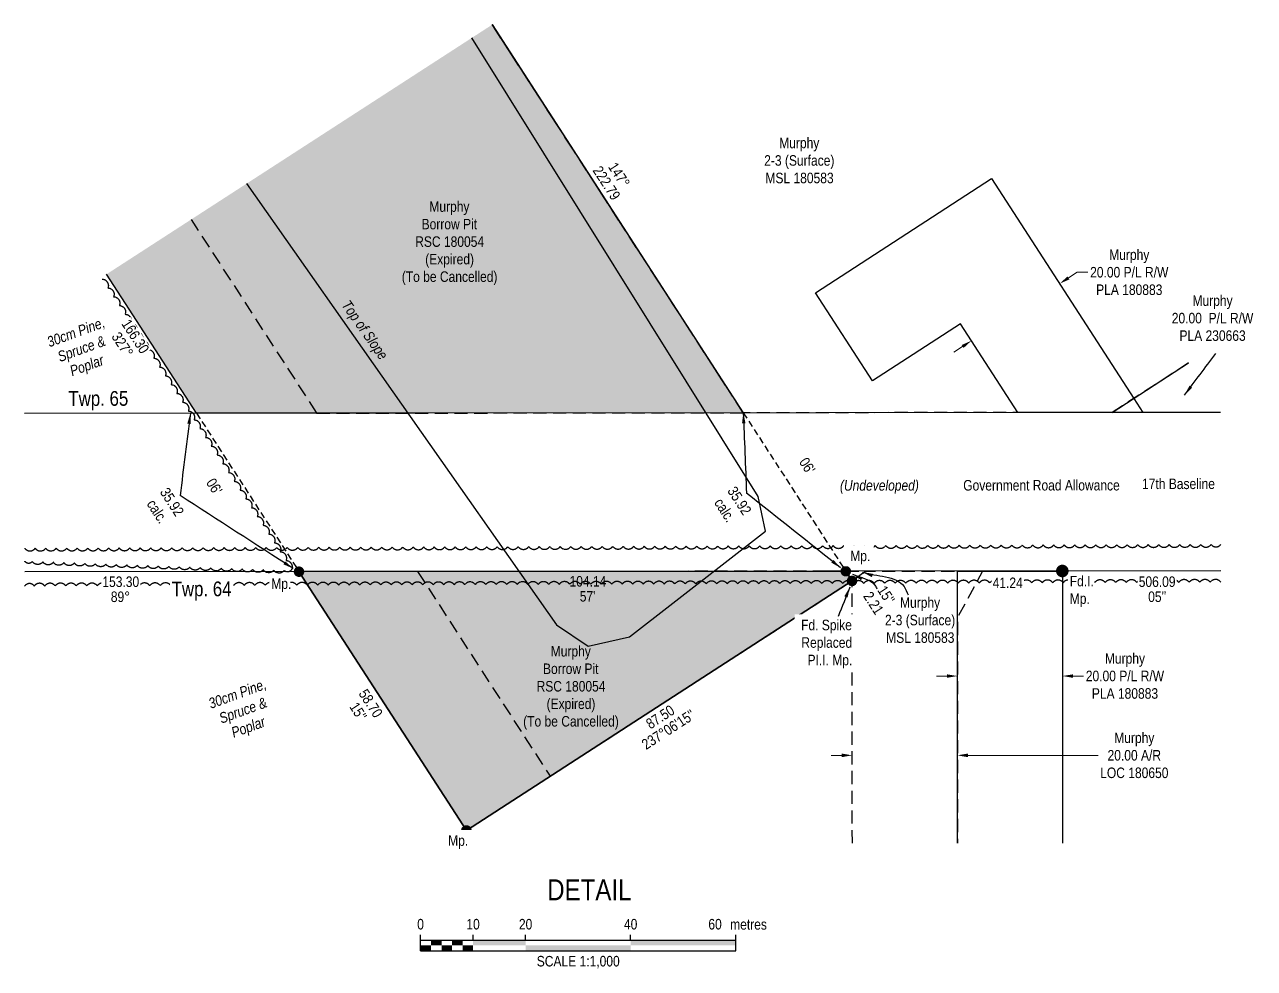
# Model space of a CAD drawing. Extents: x 503935 to 506409, y 6048134 to 6051031.
# Drawn here: x 505238 to 506409, y 6048775 to 6049673 of the extents above; entities that cross this region are included whole.
import ezdxf
from ezdxf.enums import TextEntityAlignment as Align

# ---------------------------------------------------------------- set-up
doc = ezdxf.new("R2010")
doc.units = 0
doc.header["$LTSCALE"] = 5
doc.header["$PDMODE"] = 34
doc.header["$PDSIZE"] = 0.03
for name, pattern in [('0', [1, 1, 0]), ('foc-ACCESSROAD', [3.75, 2.5, -1.25]), ('foc-TOPO', [1, 0.2, -0.8]), ('foc-TRAV', [1.875, 1.25, -0.625])]:
    doc.linetypes.add(name, pattern=pattern)
doc.layers.get('Defpoints').update_dxf_attribs({"color": 9})
for name, color, linetype in [('C-AR', 13, 'foc-ACCESSROAD'), ('C-RW', 13, 'Continuous'), ('C-WS', 13, 'foc-ACCESSROAD'), ('D-TXT', 6, 'Continuous'), ('DETAIL-T', 7, 'Continuous'), ('L-BD', 7, 'Continuous'), ('L-MON', 1, 'Continuous'), ('L-ROAD-T', 7, 'Continuous'), ('L-SEC', 7, 'Continuous'), ('P-PROPOSED', 10, 'Continuous'), ('P-PROPOSED-H', 21, 'Continuous'), ('P-TRAV', 4, 'foc-TRAV'), ('T-BUSH', 110, '0'), ('T-BUSH-T', 110, 'Continuous'), ('T-GENERAL', 48, 'foc-TOPO'), ('T-SLOPE', 48, 'Continuous')]:
    doc.layers.add(name, color=color, linetype=linetype)
for name, color, linetype, lineweight in [('C-AR-T', 13, 'Continuous', 9), ('C-RW-T', 13, 'Continuous', 9), ('C-WS-T', 13, 'Continuous', 9), ('T-TEXT', 48, 'Continuous', 18)]:
    doc.layers.add(name, color=color, linetype=linetype, lineweight=lineweight)
doc.styles.add('80', font='', dxfattribs={"height": 10})
doc.styles.add('80CG', font='', dxfattribs={"height": 10})
doc.styles.add('80L', font='', dxfattribs={"height": 10})
doc.styles.add('80LS', font='', dxfattribs={"height": 10})
doc.styles.get('80').set_extended_font_data('Arial Narrow')
doc.styles.get('80CG').set_extended_font_data('Arial Narrow')
doc.styles.get('80L').set_extended_font_data('Arial Narrow')
doc.styles.get('80LS').set_extended_font_data('Arial Narrow', italic=True)
doc.dimstyles.new('Compass 5 000', dxfattribs={"dimscale": 5, "dimtxt": 9, "dimasz": 2, "dimexe": 0.2, "dimexo": 0.0625, "dimgap": 0.5, "dimtad": 0, "dimtih": 1, "dimtoh": 1, "dimzin": 0, "dimdsep": 46, "dimtxsty": '80CG', "dimcen": 0.1, "dimse1": 1, "dimse2": 1, "dimclrd": 256, "dimclrt": 256, "dimaunit": 1, "dimadec": 4, "dimazin": 0, "dimtfac": 0.06, "dimtofl": 0, "dimtmove": 0, "dimatfit": 1, "dimfxl": 0.2, "dimtolj": 1, "dimtzin": 0, "dimlwd": -1, "dimarcsym": 0})

# ---------------------------------------------------------------- blocks, each defined once
blk = doc.blocks.new('PLIA')
at = {"color": 255, "const_width": 1}
blk.add_lwpolyline([(-0.5, 0, 1), (0.5, 0, 1)], format="xyb", close=True, dxfattribs=at)
blk = doc.blocks.new('PLIAA')
blk.add_blockref('PLIA', (0, 0))
blk = doc.blocks.new('PLIB')
at = {"color": 1}
blk.add_circle((0, 0), 0.8, dxfattribs=at)
blk = doc.blocks.new('PLIBB')
blk.add_blockref('PLIB', (0, 0))
blk = doc.blocks.new('PLICC')
for name in ['PLIAA', 'PLIBB']:
    blk.add_blockref(name, (0, 0))
blk = doc.blocks.new('PLI')
blk.add_blockref('PLICC', (0, 0))
blk = doc.blocks.new('fdia')
at = {"color": 255, "const_width": 1}
blk.add_lwpolyline([(-0.5, 0, 1), (0.5, 0, 1)], format="xyb", close=True, dxfattribs=at)
blk = doc.blocks.new('Fdiaa')
blk.add_blockref('fdia', (0, 0))
blk = doc.blocks.new('fdib')
at = {"color": 1, "const_width": 1.6}
blk.add_lwpolyline([(-0.4, 0, 1), (0.4, 0, 1)], format="xyb", close=True, dxfattribs=at)
at = {"color": 1}
blk.add_circle((0, 0), 0.8, dxfattribs=at)
blk = doc.blocks.new('Fdibb')
blk.add_blockref('fdib', (0, 0))
blk = doc.blocks.new('fdicc')
for name in ['Fdibb', 'Fdiaa']:
    blk.add_blockref(name, (0, 0))
blk = doc.blocks.new('FDI')
blk.add_blockref('fdicc', (0, 0))
blk = doc.blocks.new('*D44')
at = {"layer": 'C-RW-T', "transparency": 16777216}
for p, q in [((506232.1, 6049431.8), (506240.5, 6049437.2)), ((506240.5, 6049437.2), (506250.5, 6049437.2)), ((506131.4, 6049366.6), (506123, 6049361.2))]:
    blk.add_line(p, q, dxfattribs=at)
for points in [[(506231.2, 6049433.2), (506233, 6049430.4), (506223.7, 6049426.4)], [(506130.5, 6049368), (506132.3, 6049365.2), (506139.8, 6049372.1)]]:
    blk.add_solid(points, dxfattribs=at)
at = {"layer": 'Defpoints', "color": 0, "transparency": 16777216}
for p in [(506223.7, 6049426.4), (506236.3, 6049406.8), (506152.5, 6049352.5)]:
    blk.add_point(p, dxfattribs=at)
at = {"layer": 'C-RW-T', "transparency": 16777216, "insert": (506290, 6049437.2), "char_height": 10, "attachment_point": 5, "style": '80CG'}
blk.add_mtext('\\A1;Murphy\\P20.00 P/L R/W\\PPLA 180883', dxfattribs=at)
blk = doc.blocks.new('*U32')
at = {"color": 0}
for p, q in [((-150, 0), (-150, 15)), ((-100, 10), (-100, 15)), ((-50, 10), (-50, 15)), ((50, 10), (50, 15)), ((150.2, 0), (150.2, 15)), ((-150, 10), (150.2, 10)), ((-150, 0), (150.2, 0))]:
    blk.add_line(p, q, dxfattribs=at)
for points in [[(-150, 5), (-140, 5), (-150, 0), (-140, 0)], [(-140, 10), (-130, 10), (-140, 5), (-130, 5)], [(-130, 5), (-120, 5), (-130, 0), (-120, 0)], [(-120, 10), (-110, 10), (-120, 5), (-110, 5)], [(-110, 5), (-100, 5), (-110, 0), (-100, 0)], [(-100, 10), (-50, 10), (-100, 5), (-50, 5)], [(-50, 5), (50, 5), (-50, 0), (50, 0)], [(50, 10), (150.2, 10), (50, 5), (150.2, 5)]]:
    blk.add_solid(points, dxfattribs=at)
at = {"color": 0, "style": '80'}
blk.add_text('metres', height=10, dxfattribs=at).set_placement((162.2, 20), align=Align.CENTER)
at = {"color": 0, "char_height": 10, "style": '80'}
for s, insert, attachment_point in [('0', (-150, 30.2), 2), ('10', (-100, 30.2), 2), ('20', (-50, 30.2), 2), ('40', (50, 30.2), 2), ('60', (136.7, 30.2), 3), ('SCALE 1:1,000', (0.1, -5), 2)]:
    blk.add_mtext(s, dxfattribs=dict(at, insert=insert, attachment_point=attachment_point))
blk = doc.blocks.new('*D48')
at = {"layer": 'C-AR-T', "transparency": 16777216}
for p, q in [((506016.3, 6048977.5), (506006.3, 6048977.5)), ((506136.4, 6048977.5), (506260.5, 6048977.5))]:
    blk.add_line(p, q, dxfattribs=at)
for points in [[(506016.3, 6048979.2), (506016.3, 6048975.8), (506026.3, 6048977.5)], [(506136.4, 6048979.2), (506136.4, 6048975.8), (506126.4, 6048977.5)]]:
    blk.add_solid(points, dxfattribs=at)
at = {"layer": 'Defpoints', "color": 0, "transparency": 16777216}
for p in [(506026.3, 6048970.8), (506126.4, 6048977.5), (506126.4, 6048970.8)]:
    blk.add_point(p, dxfattribs=at)
at = {"layer": 'C-AR-T', "transparency": 16777216, "insert": (506294.8, 6048977.5), "char_height": 10, "attachment_point": 5, "style": '80CG'}
blk.add_mtext('\\A1;Murphy\\P20.00 A/R\\PLOC 180650', dxfattribs=at)
blk = doc.blocks.new('*D49')
at = {"layer": 'C-RW-T', "transparency": 16777216}
for p, q in [((506116.4, 6049053), (506106.4, 6049053)), ((506236.4, 6049053), (506246.4, 6049053))]:
    blk.add_line(p, q, dxfattribs=at)
for points in [[(506116.4, 6049054.6), (506116.4, 6049051.3), (506126.4, 6049053)], [(506236.4, 6049054.6), (506236.4, 6049051.3), (506226.4, 6049053)]]:
    blk.add_solid(points, dxfattribs=at)
at = {"layer": 'Defpoints', "color": 0, "transparency": 16777216}
for p in [(506226.4, 6049053), (506126.4, 6049010.3), (506226.4, 6049010.3)]:
    blk.add_point(p, dxfattribs=at)
at = {"layer": 'C-RW-T', "transparency": 16777216, "insert": (506285.9, 6049053), "char_height": 10, "attachment_point": 5, "style": '80CG'}
blk.add_mtext('\\A1;Murphy\\P20.00 P/L R/W\\PPLA 180883', dxfattribs=at)

msp = doc.modelspace()

# ---------------------------------------------------------------- hatches: boundary and pattern name
at = {"layer": 'P-PROPOSED-H'}
h = msp.add_hatch(color=256, dxfattribs=at)
h.dxf.hatch_style = 1
h.paths.add_polyline_path([(505683.709, 6049672.902), (505316.609, 6049435.404), (505402.222, 6049303.047), (505922.638, 6049303.497)])
h = msp.add_hatch(color=256, dxfattribs=at)
h.dxf.hatch_style = 1
h.paths.add_polyline_path([(505499.685, 6049152.369), (506020.135, 6049152.759), (506026.098, 6049143.54), (505659.012, 6048906.05)])

# ---------------------------------------------------------------- linework, layer by layer
at = {"layer": 'C-AR', "flags": 128}
msp.add_lwpolyline([(506026.41, 6048893.874), (506026.098, 6049143.54), (506039.311, 6049152.774), (506126.386, 6049152.724), (506150.379, 6049152.74), (506126.39, 6049108.671), (506126.409, 6048893.883)], dxfattribs=at)
at = {"layer": 'C-RW'}
msp.add_lwpolyline([(506158.949, 6049526.305), (506294.339, 6049317.233), (506302.967, 6049303.826), (506273.675, 6049303.801), (506184.02, 6049303.723), (506129.389, 6049388.171), (506045.479, 6049333.854), (505991.194, 6049417.716), (506158.949, 6049526.305)], close=True, dxfattribs=at)
for points in [[(506376.938, 6049303.89), (506273.675, 6049303.801), (506346.476, 6049350.938)], [(506126.41, 6048893.883), (506126.39, 6049108.671), (506126.386, 6049152.724), (506150.379, 6049152.74), (506226.367, 6049152.794), (506226.389, 6048893.891)]]:
    msp.add_lwpolyline(points, dxfattribs=at)
at = {"layer": 'C-WS'}
msp.add_lwpolyline([(505397.032, 6049487.434), (505516.483, 6049303.146), (505922.638, 6049303.497), (505683.631, 6049672.91)], dxfattribs=at)
at = {"layer": 'C-WS', "flags": 128}
msp.add_lwpolyline([(506346.476, 6049350.938), (506273.675, 6049303.801), (505922.638, 6049303.497), (505683.631, 6049672.91)], dxfattribs=at)
at = {"layer": 'C-WS'}
for points in [[(505612.642, 6049152.407), (505738.68, 6048957.592), (506026.098, 6049143.54), (506020.135, 6049152.759)], [(506039.311, 6049152.774), (506026.098, 6049143.54), (506020.135, 6049152.759), (506039.311, 6049152.774)]]:
    msp.add_lwpolyline(points, close=True, dxfattribs=at)
at = {"layer": 'L-SEC'}
for p, q in [((506376.938, 6049303.89), (505238.491, 6049302.905)), ((506377.069, 6049153.068), (505238.622, 6049152.083))]:
    msp.add_line(p, q, dxfattribs=at)
at = {"layer": 'P-PROPOSED', "flags": 128}
msp.add_lwpolyline([(505683.709, 6049672.902), (505922.638, 6049303.497), (505402.182, 6049303.109), (505316.609, 6049435.404)], dxfattribs=at)
at = {"layer": 'P-PROPOSED'}
msp.add_lwpolyline([(505659.012, 6048906.05), (506026.117, 6049143.51), (506026.143, 6049143.523), (506020.136, 6049152.81), (505499.685, 6049152.369)], close=True, dxfattribs=at)
at = {"layer": 'P-PROPOSED', "flags": 128}
msp.add_lwpolyline([(505499.685, 6049152.369), (506020.135, 6049152.759), (506026.098, 6049143.54), (505659.012, 6048906.05)], close=True, dxfattribs=at)
at = {"layer": 'P-TRAV'}
for p, q in [((505402.182, 6049303.109), (505499.685, 6049152.369)), ((505922.638, 6049303.497), (506020.135, 6049152.759))]:
    msp.add_line(p, q, dxfattribs=at)
at = {"layer": 'T-BUSH', "flags": 128}
for points in [[(505312.304, 6049430.679, -0.52056705), (505317.774, 6049422.314, -0.52056705), (505323.243, 6049413.948, -0.52056705), (505328.713, 6049405.583, -0.52056705), (505334.183, 6049397.217, -0.52056705), (505339.652, 6049388.852, -0.52056705), (505345.122, 6049380.486, -0.52056705), (505350.592, 6049372.121, -0.52056705), (505356.061, 6049363.756, -0.52056705), (505361.531, 6049355.39, -0.52056705), (505367.001, 6049347.025, -0.52056705), (505372.47, 6049338.659, -0.52056705), (505377.94, 6049330.294, -0.52056705), (505383.41, 6049321.929, -0.52056705), (505388.879, 6049313.563, -0.52056705), (505394.349, 6049305.198, -0.52056705), (505399.819, 6049296.832, -0.52056705), (505405.289, 6049288.467, -0.52056705), (505410.758, 6049280.102, -0.52056705), (505416.228, 6049271.736, -0.52056705), (505421.698, 6049263.371, -0.52056705), (505427.167, 6049255.005, -0.52056705), (505432.637, 6049246.64, -0.52056705), (505438.107, 6049238.274, -0.52056705), (505443.576, 6049229.909, -0.52056705), (505449.046, 6049221.544, -0.52056705), (505454.516, 6049213.178, -0.52056705), (505459.985, 6049204.813, -0.52056705), (505465.455, 6049196.447, -0.52056705), (505470.925, 6049188.082, -0.52056705), (505476.394, 6049179.717, -0.52056705), (505481.864, 6049171.351, -0.52056705), (505487.334, 6049162.986, -0.52056705), (505492.803, 6049154.62, -0.52056705), (505485.618, 6049153.395, -0.52056705), (505475.629, 6049153.752, -0.52056705), (505465.641, 6049154.108, -0.52056705), (505455.652, 6049154.465, -0.52056705), (505445.664, 6049154.822, -0.52056705), (505435.675, 6049155.178, -0.52056705), (505425.687, 6049155.535, -0.52056705), (505415.698, 6049155.891, -0.52056705), (505405.71, 6049156.248, -0.52056705), (505395.721, 6049156.604, -0.52056705), (505385.733, 6049156.961, -0.52056705), (505375.744, 6049157.317, -0.52056705), (505365.756, 6049157.674, -0.52056705), (505355.767, 6049158.03, -0.52056705), (505345.779, 6049158.387, -0.52056705), (505335.79, 6049158.744, -0.52056705), (505325.802, 6049159.1, -0.52056705), (505315.813, 6049159.457, -0.52056705), (505305.825, 6049159.813, -0.52056705), (505295.836, 6049160.17, -0.52056705), (505285.848, 6049160.526, -0.52056705), (505275.859, 6049160.883, -0.52056705), (505265.871, 6049161.239, -0.52056705), (505255.882, 6049161.596, -0.52056705), (505245.894, 6049161.952, -0.52056705), (505238.722, 6049162.208, -0.52056705)], [(505238.595, 6049174.565, 0.52056705), (505248.59, 6049174.597, 0.52056705), (505258.585, 6049174.629, 0.52056705), (505268.579, 6049174.662, 0.52056705), (505278.574, 6049174.694, 0.52056705), (505288.569, 6049174.726, 0.52056705), (505298.564, 6049174.759, 0.52056705), (505308.559, 6049174.791, 0.52056705), (505318.554, 6049174.823, 0.52056705), (505328.548, 6049174.856, 0.52056705), (505338.543, 6049174.888, 0.52056705), (505348.538, 6049174.92, 0.52056705), (505358.533, 6049174.953, 0.52056705), (505368.528, 6049174.985, 0.52056705), (505378.523, 6049175.017, 0.52056705), (505388.517, 6049175.05, 0.52056705), (505398.512, 6049175.082, 0.52056705), (505408.507, 6049175.114, 0.52056705), (505418.502, 6049175.146, 0.52056705), (505428.497, 6049175.179, 0.52056705), (505438.491, 6049175.211, 0.52056705), (505448.486, 6049175.243, 0.52056705), (505458.481, 6049175.276, 0.52056705), (505468.476, 6049175.308, 0.52056705), (505478.471, 6049175.34, 0.52056705), (505488.466, 6049175.373, 0.52056705), (505498.46, 6049175.405, 0.52056705), (505508.455, 6049175.437, 0.52056705), (505518.45, 6049175.47, 0.52056705), (505528.445, 6049175.502, 0.52056705), (505538.44, 6049175.534, 0.52056705), (505548.435, 6049175.567, 0.52056705), (505558.429, 6049175.599, 0.52056705), (505568.424, 6049175.631, 0.52056705), (505578.419, 6049175.664, 0.52056705), (505588.414, 6049175.696, 0.52056705), (505598.409, 6049175.728, 0.52056705), (505608.403, 6049175.761, 0.52056705), (505618.398, 6049175.793, 0.52056705), (505628.393, 6049175.825, 0.52056705), (505638.388, 6049175.858, 0.52056705), (505648.383, 6049175.89, 0.52056705), (505658.378, 6049175.922, 0.52056705), (505668.372, 6049175.955, 0.52056705), (505678.367, 6049175.987, 0.52056705), (505688.362, 6049176.019, 0.52056705), (505698.357, 6049176.052, 0.52056705), (505708.352, 6049176.084, 0.52056705), (505718.346, 6049176.116, 0.52056705), (505728.341, 6049176.149, 0.52056705), (505738.336, 6049176.181, 0.52056705), (505748.331, 6049176.213, 0.52056705), (505758.326, 6049176.246, 0.52056705), (505768.321, 6049176.278, 0.52056705), (505778.315, 6049176.31, 0.52056705), (505788.31, 6049176.343, 0.52056705), (505798.305, 6049176.375, 0.52056705), (505808.3, 6049176.407, 0.52056705), (505818.295, 6049176.44, 0.52056705), (505828.29, 6049176.472, 0.52056705), (505838.284, 6049176.504, 0.52056705), (505848.279, 6049176.537, 0.52056705), (505858.274, 6049176.569, 0.52056705), (505868.269, 6049176.601, 0.52056705), (505878.264, 6049176.634, 0.52056705), (505888.258, 6049176.666, 0.52056705), (505898.253, 6049176.698, 0.52056705), (505908.248, 6049176.731, 0.52056705), (505918.243, 6049176.763, 0.52056705), (505928.238, 6049176.795, 0.52056705), (505938.233, 6049176.828, 0.52056705), (505948.227, 6049176.86, 0.52056705), (505958.222, 6049176.892, 0.52056705), (505968.217, 6049176.925, 0.52056705), (505978.212, 6049176.957, 0.52056705), (505988.207, 6049176.989, 0.52056705), (505998.201, 6049177.022, 0.52056705), (506008.196, 6049177.054, 0.52056705), (506018.191, 6049177.086, 0.52056705), (506028.186, 6049177.119, 0.52056705), (506038.181, 6049177.151, 0.52056705), (506048.176, 6049177.183, 0.52056705), (506058.17, 6049177.216, 0.52056705), (506068.165, 6049177.248, 0.52056705), (506078.16, 6049177.28, 0.52056705), (506088.155, 6049177.313, 0.52056705), (506098.15, 6049177.345, 0.52056705), (506108.145, 6049177.377, 0.52056705), (506118.139, 6049177.41, 0.52056705), (506128.134, 6049177.442, 0.52056705), (506138.129, 6049177.474, 0.52056705), (506148.124, 6049177.507, 0.52056705), (506158.119, 6049177.539, 0.52056705), (506168.113, 6049177.571, 0.52056705), (506178.108, 6049177.604, 0.52056705), (506188.103, 6049177.636, 0.52056705), (506198.098, 6049177.668, 0.52056705), (506208.093, 6049177.701, 0.52056705), (506218.088, 6049177.733, 0.52056705), (506228.082, 6049177.765, 0.52056705), (506238.077, 6049177.798, 0.52056705), (506248.072, 6049177.83, 0.52056705), (506258.067, 6049177.862, 0.52056705), (506268.062, 6049177.895, 0.52056705), (506278.057, 6049177.927, 0.52056705), (506288.051, 6049177.959, 0.52056705), (506298.046, 6049177.992, 0.52056705), (506308.041, 6049178.024, 0.52056705), (506318.036, 6049178.056, 0.52056705), (506328.031, 6049178.089, 0.52056705), (506338.025, 6049178.121, 0.52056705), (506348.02, 6049178.153, 0.52056705), (506358.015, 6049178.186, 0.52056705), (506368.01, 6049178.218, 0.52056705), (506377.04, 6049178.247, 0.52056705)], [(506377.085, 6049142.281, 0.52056705), (506367.09, 6049142.249, 0.52056705), (506357.095, 6049142.216, 0.52056705), (506347.101, 6049142.184, 0.52056705), (506337.106, 6049142.152, 0.52056705), (506327.111, 6049142.119, 0.52056705), (506317.116, 6049142.087, 0.52056705), (506307.121, 6049142.055, 0.52056705), (506297.127, 6049142.022, 0.52056705), (506287.132, 6049141.99, 0.52056705), (506277.137, 6049141.958, 0.52056705), (506267.142, 6049141.925, 0.52056705), (506257.147, 6049141.893, 0.52056705), (506247.152, 6049141.861, 0.52056705), (506237.158, 6049141.828, 0.52056705), (506227.163, 6049141.796, 0.52056705), (506217.168, 6049141.764, 0.52056705), (506207.173, 6049141.731, 0.52056705), (506197.178, 6049141.699, 0.52056705), (506187.183, 6049141.667, 0.52056705), (506177.189, 6049141.634, 0.52056705), (506167.194, 6049141.602, 0.52056705), (506157.199, 6049141.57, 0.52056705), (506147.204, 6049141.537, 0.52056705), (506137.209, 6049141.505, 0.52056705), (506127.215, 6049141.473, 0.52056705), (506117.22, 6049141.44, 0.52056705), (506107.225, 6049141.408, 0.52056705), (506097.23, 6049141.376, 0.52056705), (506087.235, 6049141.343, 0.52056705), (506077.24, 6049141.311, 0.52056705), (506067.246, 6049141.279, 0.52056705), (506057.251, 6049141.246, 0.52056705), (506047.256, 6049141.214, 0.52056705), (506037.261, 6049141.182, 0.52056705), (506027.266, 6049141.149, 0.52056705), (506017.271, 6049141.117, 0.52056705), (506007.277, 6049141.085, 0.52056705), (505997.282, 6049141.052, 0.52056705), (505987.287, 6049141.02, 0.52056705), (505977.292, 6049140.988, 0.52056705), (505967.297, 6049140.955, 0.52056705), (505957.303, 6049140.923, 0.52056705), (505947.308, 6049140.891, 0.52056705), (505937.313, 6049140.858, 0.52056705), (505927.318, 6049140.826, 0.52056705), (505917.323, 6049140.794, 0.52056705), (505907.328, 6049140.761, 0.52056705), (505897.334, 6049140.729, 0.52056705), (505887.339, 6049140.697, 0.52056705), (505877.344, 6049140.664, 0.52056705), (505867.349, 6049140.632, 0.52056705), (505857.354, 6049140.6, 0.52056705), (505847.36, 6049140.567, 0.52056705), (505837.365, 6049140.535, 0.52056705), (505827.37, 6049140.503, 0.52056705), (505817.375, 6049140.47, 0.52056705), (505807.38, 6049140.438, 0.52056705), (505797.385, 6049140.406, 0.52056705), (505787.391, 6049140.373, 0.52056705), (505777.396, 6049140.341, 0.52056705), (505767.401, 6049140.309, 0.52056705), (505757.406, 6049140.277, 0.52056705), (505747.411, 6049140.244, 0.52056705), (505737.416, 6049140.212, 0.52056705), (505727.422, 6049140.18, 0.52056705), (505717.427, 6049140.147, 0.52056705), (505707.432, 6049140.115, 0.52056705), (505697.437, 6049140.083, 0.52056705), (505687.442, 6049140.05, 0.52056705), (505677.448, 6049140.018, 0.52056705), (505667.453, 6049139.986, 0.52056705), (505657.458, 6049139.953, 0.52056705), (505647.463, 6049139.921, 0.52056705), (505637.468, 6049139.889, 0.52056705), (505627.473, 6049139.856, 0.52056705), (505617.479, 6049139.824, 0.52056705), (505607.484, 6049139.792, 0.52056705), (505597.489, 6049139.759, 0.52056705), (505587.494, 6049139.727, 0.52056705), (505577.499, 6049139.695, 0.52056705), (505567.505, 6049139.662, 0.52056705), (505557.51, 6049139.63, 0.52056705), (505547.515, 6049139.598, 0.52056705), (505537.52, 6049139.565, 0.52056705), (505527.525, 6049139.533, 0.52056705), (505517.53, 6049139.501, 0.52056705), (505507.536, 6049139.468, 0.52056705), (505497.541, 6049139.436, 0.52056705), (505487.546, 6049139.404, 0.52056705), (505477.551, 6049139.371, 0.52056705), (505467.556, 6049139.339, 0.52056705), (505457.561, 6049139.307, 0.52056705), (505447.567, 6049139.274, 0.52056705), (505437.572, 6049139.242, 0.52056705), (505427.577, 6049139.21, 0.52056705), (505417.582, 6049139.177, 0.52056705), (505407.587, 6049139.145, 0.52056705), (505397.593, 6049139.113, 0.52056705), (505387.598, 6049139.08, 0.52056705), (505377.603, 6049139.048, 0.52056705), (505367.608, 6049139.016, 0.52056705), (505357.613, 6049138.983, 0.52056705), (505347.618, 6049138.951, 0.52056705), (505337.624, 6049138.919, 0.52056705), (505327.629, 6049138.886, 0.52056705), (505317.634, 6049138.854, 0.52056705), (505307.639, 6049138.822, 0.52056705), (505297.644, 6049138.789, 0.52056705), (505287.649, 6049138.757, 0.52056705), (505277.655, 6049138.725, 0.52056705), (505267.66, 6049138.692, 0.52056705), (505257.665, 6049138.66, 0.52056705), (505247.67, 6049138.628, 0.52056705), (505238.537, 6049138.598, 0.52056705)]]:
    msp.add_lwpolyline(points, format="xyb", dxfattribs=at)
at = {"layer": 'T-SLOPE', "flags": 128}
msp.add_lwpolyline([(505449.794, 6049521.569), (505744.887, 6049101.79), (505775.077, 6049081.395), (505814.272, 6049090.44), (505943.742, 6049190.865), (505943.812, 6049190.91), (505936.842, 6049223.84), (505664.235, 6049660.304)], dxfattribs=at)

# ---------------------------------------------------------------- block references
at = {"layer": 'DETAIL-T'}
msp.add_blockref('*U32', (505765.39, 6048791.621), dxfattribs=at)
at = {"layer": 'L-MON', "color": 2, "xscale": 4.997437100000011, "yscale": 4.997437100000011, "zscale": 4.997437100000011}
for p in [(505499.697, 6049152.265), (506020.162, 6049152.725), (506026.117, 6049143.51), (505659.012, 6048906.05)]:
    msp.add_blockref('PLI', p, dxfattribs=at)

# ---------------------------------------------------------------- texts
at = {"layer": 'C-WS-T', "char_height": 10, "attachment_point": 1, "style": '80L'}
for s, width, insert in [('\\pi68.90021;Murphy\\P\\pi54.60622;2-3 (Surface)\\P\\pi55.73855;MSL 180583', 175.04463, (505887.897, 6049565.305)), ('\\pi26.60525;Murphy\\P\\pi19.26896;Borrow Pit\\P\\pi13.15709;RSC 180054\\P\\pi22.68643;(Expired)\\P\\pi0.39447;(To be Cancelled)', 90.45471, (505597.128, 6049504.738)), ('\\pi14.5043;Murphy\\P\\pi0.2103;2-3 (Surface)\\P\\pi1.34263;MSL 180583', 66.2528, (506057.265, 6049127.912)), ('\\pi26.60525;Murphy\\P\\pi19.26896;Borrow Pit\\P\\pi13.15709;RSC 180054\\P\\pi22.68643;(Expired)\\P\\pi0.39447;(To be Cancelled)', 90.45471, (505712.665, 6049081.591))]:
    msp.add_mtext_dynamic_manual_height_columns(s, width=width, gutter_width=50, heights=[0], dxfattribs=dict(at, insert=insert))
at = {"layer": 'D-TXT', "color": 3, "insert": (505280.156, 6049324.085), "char_height": 13.9928, "attachment_point": 1, "rotation": 0.06747, "style": '80L'}
msp.add_mtext_dynamic_manual_height_columns('Twp. 65', width=101.3954, gutter_width=47.5, heights=[0], dxfattribs=at)
at = {"layer": 'DETAIL-T', "color": 3, "insert": (505776.049, 6048849.569), "char_height": 20, "width": 223.85802, "attachment_point": 5, "style": '80CG'}
msp.add_mtext('DETAIL', dxfattribs=at)
at = {"layer": 'L-BD', "style": '80L'}
for s, height, rotation, p in [('222.79', 9.9949, 302.9012, (505792.527, 6049522.142)), ('147°', 9.9949, 302.9012, (505804.485, 6049529.879)), ('327°', 9.9949, 302.9012, (505331.708, 6049368.358)), ("06'", 9.9949, 302.9012, (505983.493, 6049253.119)), ("06'", 9.9949, 302.9012, (505419.073, 6049233.408)), ("15''", 9.9949, 302.9012, (506058.557, 6049130.208)), ('89°', 9.9949, 0.0496, (505329.73, 6049128.424)), ("57'", 9.9949, 0.0496, (505774.413, 6049128.809)), ('2.21', 9.9949, 302.9012, (506046.599, 6049122.472)), ("05''", 9.9949, 0.0496, (506316.568, 6049128.475)), ('58.70', 9.9949, 302.9012, (505568.005, 6049026.96)), ("15''", 9.9949, 302.9012, (505556.047, 6049019.224)), ("237°06'15''", 9.99487, 32.9012, (505851.214, 6049002.125)), ('87.50', 9.9949, 32.9012, (505843.477, 6049014.083))]:
    msp.add_text(s, height=height, rotation=rotation, dxfattribs=at).set_placement(p, align=Align.MIDDLE)
at = {"layer": 'L-BD', "char_height": 9.9949, "width": 28.20968, "attachment_point": 2, "rotation": 302.9012, "style": '80L'}
for insert in [(505383.042, 6049221.409), (505923.203, 6049222.572)]:
    msp.add_mtext('35.92\\Pcalc.', dxfattribs=dict(at, insert=insert))
at = {"layer": 'L-BD', "insert": (505774.707, 6049148.114), "char_height": 9.9949, "width": 35.21584, "attachment_point": 2, "rotation": 0.0496, "style": '80L', "bg_fill": 1, "box_fill_scale": 1.1, "bg_fill_color": 21, "bg_fill_transparency": 0}
msp.add_mtext('104.14', dxfattribs=at)
at = {"layer": 'L-ROAD-T', "attachment_point": 2, "style": '80L', "bg_fill": 3, "box_fill_scale": 1.1, "bg_fill_color": 256, "bg_fill_transparency": 0}
for s, insert, char_height, width, rotation in [('Government Road Allowance', (506206.439, 6049239.556), 10, 149.76711, 0.049569), ('17th Baseline', (506336.852, 6049240.919), 9.99484, 68.99344, 0.043524)]:
    msp.add_mtext(s, dxfattribs=dict(at, insert=insert, char_height=char_height, width=width, rotation=rotation))
at = {"layer": 'T-BUSH-T', "char_height": 9.99484, "attachment_point": 1, "rotation": 20, "style": '80LS'}
for s, width, insert in [('\\pi11.30661;30cm Pine, \\P\\pi16.00064;Spruce & \\P\\pi22.28662;Poplar', 78.10981, (505248.06, 6049371.3)), ('\\pi0.3781;30cm Pine, \\P\\pi5.07213;Spruce & \\P\\pi11.35811;Poplar', 56.2528, (505412.064, 6049030.946))]:
    msp.add_mtext_dynamic_manual_height_columns(s, width=width, gutter_width=50, heights=[0], dxfattribs=dict(at, insert=insert))
at = {"layer": 'T-GENERAL', "insert": (505547.891, 6049411.766), "char_height": 9.98958, "attachment_point": 1, "rotation": 305.106143, "style": '80L'}
msp.add_mtext_dynamic_manual_height_columns('{\\fArial Narrow|b0|i1|c0|p34;Top of Slope}', width=64.71193, gutter_width=49.974, heights=[0], dxfattribs=at)
at = {"layer": 'T-TEXT', "style": '80LS'}
msp.add_text('(Undeveloped)', height=10, rotation=0.049569, dxfattribs=at).set_placement((506052.188, 6049234.422), align=Align.MIDDLE_CENTER)

# ---------------------------------------------------------------- dimensions: what is measured, and where the dimension line sits
at = {"layer": 'C-AR-T', "color": 2}
dim = msp.add_linear_dim(base=(506126.402, 6048977.504), p1=(506026.314, 6048970.834), p2=(506126.403, 6048970.844), angle=0.005442, text='Murphy\\P20.00 A/R\\PLOC 180650', dimstyle='Compass 5 000', dxfattribs=at)
dim.commit()
dim.dimension.update_dxf_attribs({"geometry": '*D48', "text_midpoint": (506294.801, 6048977.517), "dimtype": 161})
at = {"layer": 'C-RW-T'}
dim = msp.add_linear_dim(base=(506223.667, 6049426.366), p1=(506152.451, 6049352.522), p2=(506236.317, 6049406.832), angle=32.926236, text='Murphy\\P20.00 P/L R/W\\PPLA 180883', dimstyle='Compass 5 000', dxfattribs=at)
dim.commit()
dim.dimension.update_dxf_attribs({"geometry": '*D44', "text_midpoint": (506289.994, 6049437.237), "dimtype": 161})
at = {"layer": 'C-RW-T', "color": 2}
dim = msp.add_linear_dim(base=(506226.375, 6049052.963), p1=(506126.399, 6049010.292), p2=(506226.379, 6049010.301), angle=0.00494, text='Murphy\\P20.00 P/L R/W\\PPLA 180883', dimstyle='Compass 5 000', dxfattribs=at)
dim.commit()
dim.dimension.update_dxf_attribs({"geometry": '*D49', "text_midpoint": (506285.915, 6049052.965), "dimtype": 161})

# ---------------------------------------------------------------- leaders
at = {"layer": 'C-RW-T', "path_type": 1}
msp.add_leader([(506342.624, 6049320.336), (506372.264, 6049359.783)], dimstyle='Compass 5 000', override={"dimgap": 0.5, "dimtad": 0}, dxfattribs=at)
at = {"layer": 'L-BD', "path_type": 1}
for points in [[(505396.274, 6049303.042), (505386.514, 6049224.753)], [(505494.134, 6049155.289), (505386.514, 6049224.753)]]:
    msp.add_leader(points, dimstyle='Compass 5 000', override={"dimgap": 0.5, "dimtad": 0}, dxfattribs=at)
at = {"layer": 'L-BD', "color": 2, "path_type": 1}
for points in [[(505922.638, 6049303.497), (505925.686, 6049226.953)], [(506026.465, 6049150.035), (506047.801, 6049139.449), (506049.809, 6049136.064)]]:
    msp.add_leader(points, dimstyle='Compass 5 000', override={"dimgap": 0.5, "dimtad": 0}, dxfattribs=at)

# ---------------------------------------------------------------- next in the draw order: texts
at = {"layer": 'C-RW-T', "insert": (506369.3, 6049393.524), "char_height": 9.99487, "attachment_point": 5, "style": '80CG', "bg_fill": 3, "box_fill_scale": 1.1, "bg_fill_color": 256, "bg_fill_true_color": 13158600, "bg_fill_transparency": 0}
msp.add_mtext('\\A1;Murphy\\P20.00  P/L R/W\\PPLA 230663', dxfattribs=at)
at = {"layer": 'D-TXT', "color": 3, "insert": (505378.427, 6049142.888), "char_height": 13.9928, "width": 57.34859, "attachment_point": 1, "rotation": 0.06747, "style": '80L', "bg_fill": 3, "box_fill_scale": 1.1, "bg_fill_color": 256, "bg_fill_transparency": 0}
msp.add_mtext('Twp. 64', dxfattribs=at)
at = {"layer": 'L-BD', "char_height": 9.9949, "attachment_point": 2, "style": '80L', "bg_fill": 3, "box_fill_scale": 1.1, "bg_fill_color": 256, "bg_fill_transparency": 0}
for s, insert, width, rotation in [('166.30', (505348.218, 6049378.915), 34.51613, 302.9012), ('153.30', (505330.024, 6049147.729), 35.21584, 0.0496), ('41.24', (506174.29, 6049146.675), 28.81589, 0.0496), ('506.09', (506316.52, 6049147.779), 35.21584, 0.0496)]:
    msp.add_mtext(s, dxfattribs=dict(at, insert=insert, width=width, rotation=rotation))
at = {"layer": 'L-MON', "char_height": 9.99484, "attachment_point": 1, "style": '80L', "bg_fill": 2}
for s, width, insert in [('\\pi0.95217;Mp.', 18.20793, (506023.432, 6049172.323)), ('\\pi1.06125;Fd. Spike\\P\\pi1.32033;Replaced \\P\\pi7.19042;PI.I. Mp.', 47.97428, (505976.544, 6049106.554)), ('\\pi0.95217;Mp.', 18.20793, (505640.704, 6048901.439))]:
    msp.add_mtext_dynamic_manual_height_columns(s, width=width, gutter_width=50, heights=[0], dxfattribs=dict(at, insert=insert))
at = {"layer": 'L-MON', "insert": (505472.34, 6049145.876), "char_height": 9.99484, "attachment_point": 1, "style": '80L', "bg_fill": 3, "box_fill_scale": 1.1, "bg_fill_color": 256, "bg_fill_transparency": 0}
msp.add_mtext_dynamic_manual_height_columns('\\pi0.95217;Mp.', width=18.20793, gutter_width=50, heights=[0], dxfattribs=at)
at = {"layer": 'L-MON', "insert": (506233.341, 6049148.332), "char_height": 9.9948, "attachment_point": 1, "style": '80L', "bg_fill": 3, "box_fill_scale": 1.15, "bg_fill_color": 256, "bg_fill_true_color": 256, "bg_fill_transparency": 0}
msp.add_mtext_dynamic_manual_height_columns('Fd.I. \\PMp.', width=22.03269, gutter_width=50, heights=[0], dxfattribs=at)

# ---------------------------------------------------------------- next in the draw order: block references
at = {"layer": 'L-MON', "color": 2, "xscale": 4.997437100000011, "yscale": 4.997437100000011, "zscale": 4.997437100000011}
msp.add_blockref('FDI', (506226.247, 6049152.935), dxfattribs=at)

# ---------------------------------------------------------------- next in the draw order: leaders
at = {"layer": 'C-WS-T', "path_type": 1}
msp.add_leader([(506036.067, 6049151.945), (506075.679, 6049138.072), (506079.643, 6049130.24)], dimstyle='Compass 5 000', dxfattribs=at)
at = {"layer": 'L-BD', "color": 2, "path_type": 1}
msp.add_leader([(506015.248, 6049155.956), (505925.686, 6049226.953)], dimstyle='Compass 5 000', override={"dimgap": 0.5, "dimtad": 0}, dxfattribs=at)
at = {"layer": 'L-MON', "path_type": 1}
msp.add_leader([(506024.05, 6049137.637), (506012.879, 6049109.483)], dimstyle='Compass 5 000', override={"dimgap": 0.5, "dimtad": 0}, dxfattribs=at)

doc.saveas('drawing.dxf')
